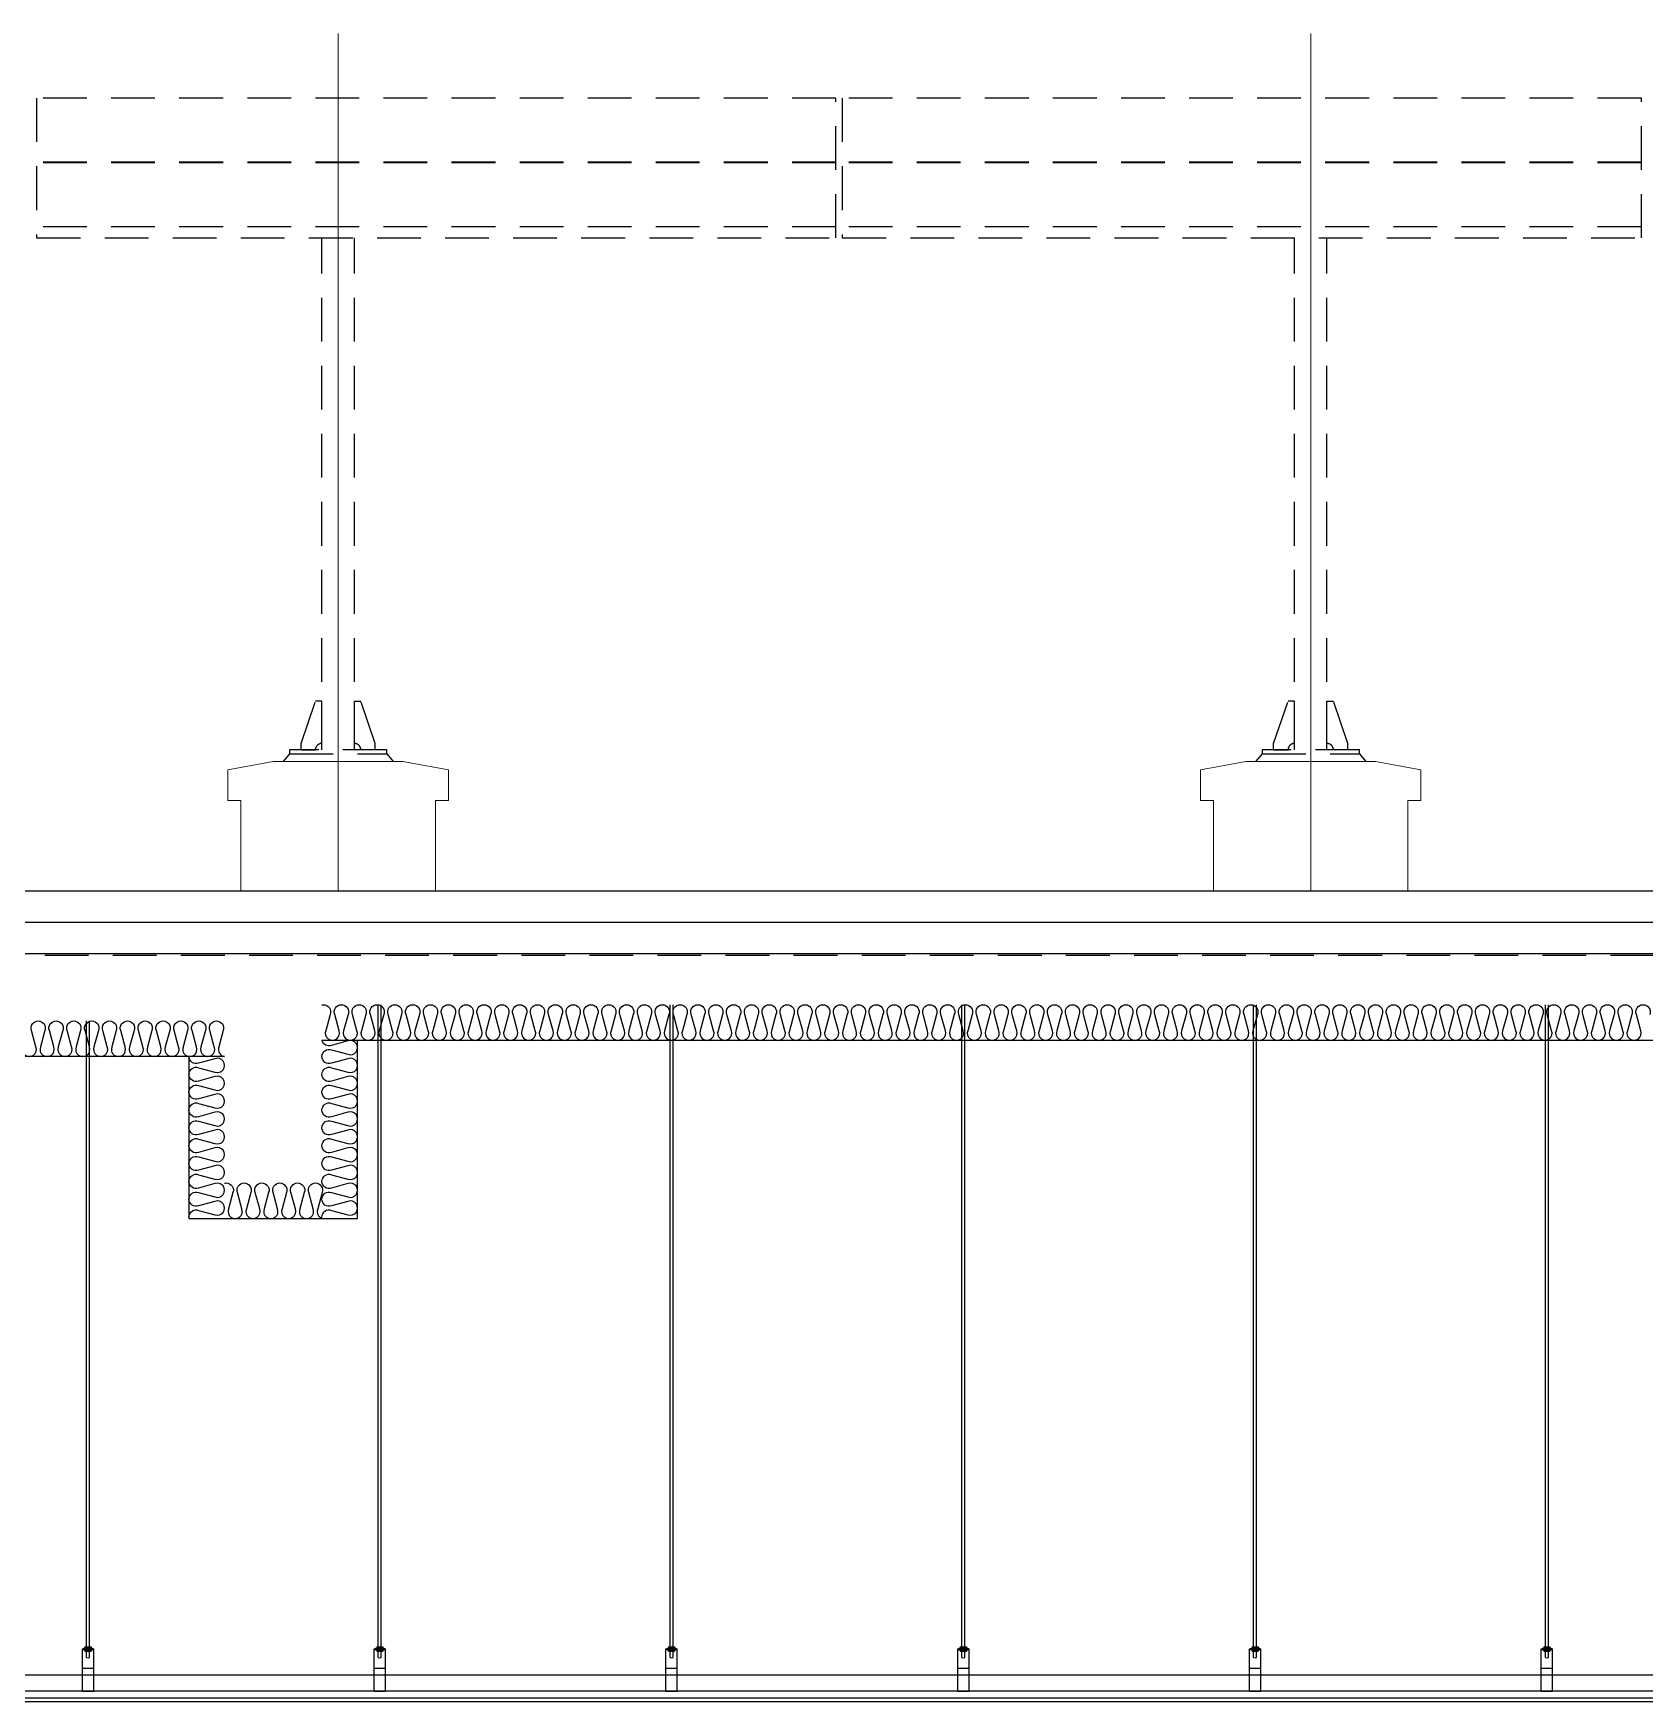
# Model space of a CAD drawing. Header units: millimetres. Extents: x 17311 to 801382, y -242618 to -104888.
# Drawn here: x 130205 to 135175, y -214108 to -208962 of the extents above; entities that cross this region are included whole.
import ezdxf

# ---------------------------------------------------------------- set-up
doc = ezdxf.new("R2010")
doc.units = ezdxf.units.MM
doc.header["$LTSCALE"] = 250
doc.linetypes.add('HID', pattern=[2.8, 1.8, -1])
for name, color, linetype in [('A-CEIL', 8, 'Continuous'), ('A-CEIL_EL', 8, 'Continuous'), ('A-FIN', 6, 'Continuous'), ('A-FIN-8', 8, 'Continuous'), ('A-HAT-WIREMESH', 9, 'g_mesh'), ('A-WP', 1, 'HID'), ('ISL', 251, 'Continuous'), ('S-ELE-5', 8, 'Continuous'), ('태양광 모듈', 5, 'Continuous')]:
    doc.layers.add(name, color=color, linetype=linetype)
doc.layers.add('A-ELE-9', color=9, linetype='Continuous', lineweight=5)
doc.layers.add('CEN', color=1, linetype='Continuous', lineweight=9)
doc.styles.add('Gdim', font='')
doc.styles.get('Gdim').set_extended_font_data('Dotum')
doc.linetypes.add('g_mesh', pattern='A,10,-0.8,["X",Gdim,S=0.6,R=0,X=-0.15,Y=-0.3],-0.8', length=11.6)

# ---------------------------------------------------------------- blocks, each defined once
blk = doc.blocks.new('A$C4d6b0558')
at = {"layer": 'A-ELE-9', "linetype": 'Continuous', "ltscale": 0.3, "elevation": 0}
for points in [[(4400, -750), (4400, -470), (4360, -470), (4360, -375.7), (4500, -350), (4900, -350), (5040, -375.7), (5040, -470), (5000, -470), (5000, -750)], [(7400, -750), (7400, -470), (7360, -470), (7360, -375.7), (7500, -350), (7900, -350), (8040, -375.7), (8040, -470), (8000, -470), (8000, -750)]]:
    blk.add_lwpolyline(points, dxfattribs=at)
at = {"layer": 'CEN'}
for p, q in [((4700, 1896.4), (4700, -750)), ((7700, 1896.4), (7700, -750))]:
    blk.add_line(p, q, dxfattribs=at)
at = {"layer": 'S-ELE-5', "linetype": 'HID', "ltscale": 0.3}
for p, q in [((4650, -314), (4650, 1265.5)), ((4750, -314), (4750, 1265.5)), ((7650, -314), (7650, 1265.5)), ((7750, -314), (7750, 1265.5)), ((4585.5, -294), (4630, -164)), ((4650, -164), (4630, -164)), ((4650, -294), (4650, -164)), ((4750, -294), (4750, -164)), ((4750, -164), (4770, -164)), ((4814.5, -294), (4770, -164)), ((7585.5, -294), (7630, -164)), ((7650, -164), (7630, -164)), ((7650, -294), (7650, -164)), ((7750, -294), (7750, -164)), ((7750, -164), (7770, -164)), ((7814.5, -294), (7770, -164)), ((4585.5, -314), (4585.5, -294)), ((4814.5, -314), (4814.5, -294)), ((7585.5, -314), (7585.5, -294)), ((7814.5, -314), (7814.5, -294)), ((4550, -326), (4530, -350)), ((4585.5, -314), (4630, -314)), ((4814.5, -314), (4770, -314)), ((4850, -326), (4870, -350)), ((7550, -326), (7530, -350)), ((7585.5, -314), (7630, -314)), ((7814.5, -314), (7770, -314)), ((7850, -326), (7870, -350))]:
    blk.add_line(p, q, dxfattribs=at)
at = {"layer": 'S-ELE-5', "linetype": 'HID', "ltscale": 0.3, "elevation": 0}
for points in [[(4550, -314), (4550, -326), (4850, -326), (4850, -314)], [(7550, -314), (7550, -326), (7850, -326), (7850, -314)]]:
    blk.add_lwpolyline(points, close=True, dxfattribs=at)
at = {"layer": 'S-ELE-5', "linetype": 'HID', "ltscale": 0.3}
for centre, start, end in [((4650, -314), 90, 180), ((4750, -314), 0, 90), ((7650, -314), 90, 180), ((7750, -314), 0, 90)]:
    blk.add_arc(centre, 20, start, end, dxfattribs=at)
at = {"layer": '태양광 모듈', "linetype": 'HID', "ltscale": 0.3}
for p, q in [((6235, 1499.5), (3770, 1499.5)), ((6235, 1496.9), (3770, 1496.9)), ((8720, 1499.5), (6255, 1499.5)), ((8720, 1496.9), (6255, 1496.9)), ((6235, 1300), (3770, 1300)), ((8720, 1300), (6255, 1300))]:
    blk.add_line(p, q, dxfattribs=at)
at = {"layer": '태양광 모듈', "linetype": 'HID', "ltscale": 0.3, "elevation": 0}
for points in [[(3770, 1696.4), (3770, 1265.5), (6235, 1265.5), (6235, 1696.4)], [(6255, 1696.4), (6255, 1265.5), (8720, 1265.5), (8720, 1696.4)]]:
    blk.add_lwpolyline(points, close=True, dxfattribs=at)

msp = doc.modelspace()

# ---------------------------------------------------------------- linework, layer by layer
at = {"layer": 'A-CEIL'}
for p, q in [((126577.8, -214096.4, 0), (141074.6, -214096.4, 0)), ((126577.8, -214108.4, 0), (141074.6, -214108.4, 0))]:
    msp.add_line(p, q, dxfattribs=at)
at = {"layer": 'A-CEIL_EL'}
for p, q in [((131269.3, -213972.6), (131269.3, -211958.4, 0)), ((131278.3, -213972.6), (131278.3, -211958.4, 0)), ((132169.3, -213972.6), (132169.3, -211958.4, 0)), ((132178.3, -213972.6), (132178.3, -211958.4, 0)), ((133069.3, -213972.6), (133069.3, -211958.4, 0)), ((133078.3, -213972.6), (133078.3, -211958.4, 0)), ((133969.3, -213972.6), (133969.3, -211958.4, 0)), ((133978.3, -213972.6), (133978.3, -211958.4, 0)), ((134869.3, -213972.6), (134869.3, -211958.4, 0)), ((134878.3, -213972.6), (134878.3, -211958.4, 0)), ((130369.3, -213972.6), (130369.3, -212008.4, 0)), ((130378.3, -213972.6), (130378.3, -212008.4, 0)), ((130356.3, -214076.6), (130356.3, -213945.4)), ((130356.3, -213945.4), (130391.3, -213945.4)), ((130356.3, -213946.6), (130391.3, -213946.6)), ((130360.3, -213943.9), (130387.2, -213943.9)), ((130360.3, -213943.9), (130360.3, -213945.4)), ((130360.3, -213946.6), (130360.3, -213948.1)), ((130360.3, -213948.1), (130387.2, -213948.1)), ((130364.2, -213938.9), (130383.3, -213938.9)), ((130364.2, -213938.9), (130364.2, -213943.9)), ((130364.2, -213948.1), (130364.2, -213953.1)), ((130364.2, -213953.1), (130383.3, -213953.1)), ((130369.3, -213972.6), (130369.3, -213953.1)), ((130378.3, -213972.6), (130378.3, -213953.1)), ((130383.3, -213938.9), (130383.3, -213943.9)), ((130383.3, -213948.1), (130383.3, -213953.1)), ((130387.2, -213943.9), (130387.2, -213945.4)), ((130387.2, -213946.6), (130387.2, -213948.1)), ((130391.3, -214076.6), (130391.3, -213945.4)), ((131256.3, -214076.6), (131256.3, -213945.4)), ((131256.3, -213945.4), (131291.3, -213945.4)), ((131256.3, -213946.6), (131291.3, -213946.6)), ((131260.3, -213943.9), (131287.2, -213943.9)), ((131260.3, -213943.9), (131260.3, -213945.4)), ((131260.3, -213946.6), (131260.3, -213948.1)), ((131260.3, -213948.1), (131287.2, -213948.1)), ((131264.2, -213938.9), (131283.3, -213938.9)), ((131264.2, -213938.9), (131264.2, -213943.9)), ((131264.2, -213948.1), (131264.2, -213953.1)), ((131264.2, -213953.1), (131283.3, -213953.1)), ((131269.3, -213972.6), (131269.3, -213953.1)), ((131278.3, -213972.6), (131278.3, -213953.1)), ((131283.3, -213938.9), (131283.3, -213943.9)), ((131283.3, -213948.1), (131283.3, -213953.1)), ((131287.2, -213943.9), (131287.2, -213945.4)), ((131287.2, -213946.6), (131287.2, -213948.1)), ((131291.3, -214076.6), (131291.3, -213945.4)), ((132156.3, -214076.6), (132156.3, -213945.4)), ((132156.3, -213945.4), (132191.3, -213945.4)), ((132156.3, -213946.6), (132191.3, -213946.6)), ((132160.3, -213943.9), (132187.2, -213943.9)), ((132160.3, -213943.9), (132160.3, -213945.4)), ((132160.3, -213946.6), (132160.3, -213948.1)), ((132160.3, -213948.1), (132187.2, -213948.1)), ((132164.2, -213938.9), (132183.3, -213938.9)), ((132164.2, -213938.9), (132164.2, -213943.9)), ((132164.2, -213948.1), (132164.2, -213953.1)), ((132164.2, -213953.1), (132183.3, -213953.1)), ((132169.3, -213972.6), (132169.3, -213953.1)), ((132178.3, -213972.6), (132178.3, -213953.1)), ((132183.3, -213938.9), (132183.3, -213943.9)), ((132183.3, -213948.1), (132183.3, -213953.1)), ((132187.2, -213943.9), (132187.2, -213945.4)), ((132187.2, -213946.6), (132187.2, -213948.1)), ((132191.3, -214076.6), (132191.3, -213945.4)), ((133056.3, -214076.6), (133056.3, -213945.4)), ((133056.3, -213945.4), (133091.3, -213945.4)), ((133056.3, -213946.6), (133091.3, -213946.6)), ((133060.3, -213943.9), (133087.2, -213943.9)), ((133060.3, -213943.9), (133060.3, -213945.4)), ((133060.3, -213946.6), (133060.3, -213948.1)), ((133060.3, -213948.1), (133087.2, -213948.1)), ((133064.2, -213938.9), (133083.3, -213938.9)), ((133064.2, -213938.9), (133064.2, -213943.9)), ((133064.2, -213948.1), (133064.2, -213953.1)), ((133064.2, -213953.1), (133083.3, -213953.1)), ((133069.3, -213972.6), (133069.3, -213953.1)), ((133078.3, -213972.6), (133078.3, -213953.1)), ((133083.3, -213938.9), (133083.3, -213943.9)), ((133083.3, -213948.1), (133083.3, -213953.1)), ((133087.2, -213943.9), (133087.2, -213945.4)), ((133087.2, -213946.6), (133087.2, -213948.1)), ((133091.3, -214076.6), (133091.3, -213945.4)), ((133956.3, -214076.6), (133956.3, -213945.4)), ((133956.3, -213945.4), (133991.3, -213945.4)), ((133956.3, -213946.6), (133991.3, -213946.6)), ((133960.3, -213943.9), (133987.2, -213943.9)), ((133960.3, -213943.9), (133960.3, -213945.4)), ((133960.3, -213946.6), (133960.3, -213948.1)), ((133960.3, -213948.1), (133987.2, -213948.1)), ((133964.2, -213938.9), (133983.3, -213938.9)), ((133964.2, -213938.9), (133964.2, -213943.9)), ((133964.2, -213948.1), (133964.2, -213953.1)), ((133964.2, -213953.1), (133983.3, -213953.1)), ((133969.3, -213972.6), (133969.3, -213953.1)), ((133978.3, -213972.6), (133978.3, -213953.1)), ((133983.3, -213938.9), (133983.3, -213943.9)), ((133983.3, -213948.1), (133983.3, -213953.1)), ((133987.2, -213943.9), (133987.2, -213945.4)), ((133987.2, -213946.6), (133987.2, -213948.1)), ((133991.3, -214076.6), (133991.3, -213945.4)), ((134856.3, -214076.6), (134856.3, -213945.4)), ((134856.3, -213945.4), (134891.3, -213945.4)), ((134856.3, -213946.6), (134891.3, -213946.6)), ((134860.3, -213943.9), (134887.2, -213943.9)), ((134860.3, -213943.9), (134860.3, -213945.4)), ((134860.3, -213946.6), (134860.3, -213948.1)), ((134860.3, -213948.1), (134887.2, -213948.1)), ((134864.2, -213938.9), (134883.3, -213938.9)), ((134864.2, -213938.9), (134864.2, -213943.9)), ((134864.2, -213948.1), (134864.2, -213953.1)), ((134864.2, -213953.1), (134883.3, -213953.1)), ((134869.3, -213972.6), (134869.3, -213953.1)), ((134878.3, -213972.6), (134878.3, -213953.1)), ((134883.3, -213938.9), (134883.3, -213943.9)), ((134883.3, -213948.1), (134883.3, -213953.1)), ((134887.2, -213943.9), (134887.2, -213945.4)), ((134887.2, -213946.6), (134887.2, -213948.1)), ((134891.3, -214076.6), (134891.3, -213945.4)), ((126597.7, -214025.4), (141054.7, -214025.4)), ((130356.3, -214004.9), (130391.3, -214004.9)), ((130356.3, -214025.4), (130391.3, -214025.4)), ((131256.3, -214004.9), (131291.3, -214004.9)), ((131256.3, -214025.4), (131291.3, -214025.4)), ((132156.3, -214004.9), (132191.3, -214004.9)), ((132156.3, -214025.4), (132191.3, -214025.4)), ((133056.3, -214004.9), (133091.3, -214004.9)), ((133056.3, -214025.4), (133091.3, -214025.4)), ((133956.3, -214004.9), (133991.3, -214004.9)), ((133956.3, -214025.4), (133991.3, -214025.4)), ((134856.3, -214004.9), (134891.3, -214004.9)), ((134856.3, -214025.4), (134891.3, -214025.4)), ((126597.7, -214075.4), (141054.7, -214075.4)), ((130356.3, -214075.4), (130391.3, -214075.4)), ((130356.3, -214076.6), (130391.3, -214076.6)), ((131256.3, -214075.4), (131291.3, -214075.4)), ((131256.3, -214076.6), (131291.3, -214076.6)), ((132156.3, -214075.4), (132191.3, -214075.4)), ((132156.3, -214076.6), (132191.3, -214076.6)), ((133056.3, -214075.4), (133091.3, -214075.4)), ((133056.3, -214076.6), (133091.3, -214076.6)), ((133956.3, -214075.4), (133991.3, -214075.4)), ((133956.3, -214076.6), (133991.3, -214076.6)), ((134856.3, -214075.4), (134891.3, -214075.4)), ((134856.3, -214076.6), (134891.3, -214076.6))]:
    msp.add_line(p, q, dxfattribs=at)
for centre in [(130373.8, -213961.1), (131273.8, -213961.1), (132173.8, -213961.1), (133073.8, -213961.1), (133973.8, -213961.1), (134873.8, -213961.1)]:
    msp.add_arc(centre, 12.4, 248.715, 291.285, dxfattribs=at)
at = {"layer": 'A-FIN'}
msp.add_line((153827.3, -211608.4), (126963.3, -211608.4), dxfattribs=at)
at = {"layer": 'A-FIN-8'}
msp.add_line((126463.5, -211800.4), (154327, -211800.4), dxfattribs=at)
at = {"layer": 'A-HAT-WIREMESH', "ltscale": 0.6}
msp.add_line((154337.3, -211704.4), (126453.3, -211704.4), dxfattribs=at)
at = {"layer": 'A-WP', "ltscale": 0.3}
msp.add_line((126460.4, -211805.4), (154330.1, -211805.4), dxfattribs=at)
at = {"layer": 'ISL', "elevation": 0}
for points in [[(131095.3, -211959, -0.057372), (131100.3, -211958.4, -0.524856), (131120.8, -211988.2), (131107.2, -212038.6, 1.449198), (131148.3, -212038.6), (131134.7, -211988.2, -0.524856), (131155.3, -211958.4, -0.524856), (131175.8, -211988.2), (131162.2, -212038.6, 1.449198), (131203.3, -212038.6), (131189.7, -211988.2, -0.524856), (131210.3, -211958.4, -0.524856), (131230.8, -211988.2), (131217.2, -212038.6, 1.449198), (131258.3, -212038.6), (131244.7, -211988.2, -0.524856), (131265.3, -211958.4, -0.524856), (131285.8, -211988.2), (131272.2, -212038.6, 1.449198), (131313.3, -212038.6), (131299.7, -211988.2, -0.524856), (131320.3, -211958.4, -0.524856), (131340.8, -211988.2), (131327.2, -212038.6, 1.449198), (131368.3, -212038.6), (131354.7, -211988.2, -0.524856), (131375.3, -211958.4, -0.524856), (131395.8, -211988.2), (131382.2, -212038.6, 1.449198), (131423.3, -212038.6), (131409.7, -211988.2, -0.524856), (131430.3, -211958.4, -0.524856), (131450.8, -211988.2), (131437.2, -212038.6, 1.449198), (131478.3, -212038.6), (131464.7, -211988.2, -0.524856), (131485.3, -211958.4, -0.524856), (131505.8, -211988.2), (131492.2, -212038.6, 1.449198), (131533.3, -212038.6), (131519.7, -211988.2, -0.524856), (131540.3, -211958.4, -0.524856), (131560.8, -211988.2), (131547.2, -212038.6, 1.449198), (131588.3, -212038.6), (131574.7, -211988.2, -0.524856), (131595.3, -211958.4, -0.524856), (131615.8, -211988.2), (131602.2, -212038.6, 1.449198), (131643.3, -212038.6), (131629.7, -211988.2, -0.524856), (131650.3, -211958.4, -0.524856), (131670.8, -211988.2), (131657.2, -212038.6, 1.449198), (131698.3, -212038.6), (131684.7, -211988.2, -0.524856), (131705.3, -211958.4, -0.524856), (131725.8, -211988.2), (131712.2, -212038.6, 1.449198), (131753.3, -212038.6), (131739.7, -211988.2, -0.524856), (131760.3, -211958.4, -0.524856), (131780.8, -211988.2), (131767.2, -212038.6, 1.449198), (131808.3, -212038.6), (131794.7, -211988.2, -0.524856), (131815.3, -211958.4, -0.524856), (131835.8, -211988.2), (131822.2, -212038.6, 1.449198), (131863.3, -212038.6), (131849.7, -211988.2, -0.524856), (131870.3, -211958.4, -0.524856), (131890.8, -211988.2), (131877.2, -212038.6, 1.449198), (131918.3, -212038.6), (131904.7, -211988.2, -0.524856), (131925.3, -211958.4, -0.524856), (131945.8, -211988.2), (131932.2, -212038.6, 1.449198), (131973.3, -212038.6), (131959.7, -211988.2, -0.524856), (131980.3, -211958.4, -0.524856), (132000.8, -211988.2), (131987.2, -212038.6, 1.449198), (132028.3, -212038.6), (132014.7, -211988.2, -0.524856), (132035.3, -211958.4, -0.524856), (132055.8, -211988.2), (132042.2, -212038.6, 0.524933), (132062.8, -212068.4, 0.524933), (132083.3, -212038.6), (132069.7, -211988.2, -0.524856), (132090.3, -211958.4, -0.524856), (132110.8, -211988.2), (132097.2, -212038.6, 1.449198), (132138.3, -212038.6), (132124.7, -211988.2, -0.524856), (132145.3, -211958.4, -0.524856), (132165.8, -211988.2), (132152.2, -212038.6, 1.449198), (132193.3, -212038.6), (132179.7, -211988.2, -0.524856), (132200.3, -211958.4, -0.524856), (132220.8, -211988.2), (132207.2, -212038.6, 1.449198), (132248.3, -212038.6), (132234.7, -211988.2, -0.524856), (132255.3, -211958.4, -0.524856), (132275.8, -211988.2), (132262.2, -212038.6, 1.449198), (132303.3, -212038.6), (132289.7, -211988.2, -0.524856), (132310.3, -211958.4, -0.524856), (132330.8, -211988.2), (132317.2, -212038.6, 1.449198), (132358.3, -212038.6), (132344.7, -211988.2, -0.524856), (132365.3, -211958.4, -0.524856), (132385.8, -211988.2), (132372.2, -212038.6, 1.449198), (132413.3, -212038.6), (132399.7, -211988.2, -0.524856), (132420.3, -211958.4, -0.524856), (132440.8, -211988.2), (132427.2, -212038.6, 1.449198), (132468.3, -212038.6), (132454.7, -211988.2, -0.524856), (132475.3, -211958.4, -0.524856), (132495.8, -211988.2), (132482.2, -212038.6, 1.449198), (132523.3, -212038.6), (132509.7, -211988.2, -0.524856), (132530.3, -211958.4, -0.524856), (132550.8, -211988.2), (132537.2, -212038.6, 1.449198), (132578.3, -212038.6), (132564.7, -211988.2, -0.524856), (132585.3, -211958.4, -0.524856), (132605.8, -211988.2), (132592.2, -212038.6, 1.449198), (132633.3, -212038.6), (132619.7, -211988.2, -0.524856), (132640.3, -211958.4, -0.524856), (132660.8, -211988.2), (132647.2, -212038.6, 1.449198), (132688.3, -212038.6), (132674.7, -211988.2, -0.524856), (132695.3, -211958.4, -0.524856), (132715.8, -211988.2), (132702.2, -212038.6, 1.449198), (132743.3, -212038.6), (132729.7, -211988.2, -0.524856), (132750.3, -211958.4, -0.524856), (132770.8, -211988.2), (132757.2, -212038.6, 1.449198), (132798.3, -212038.6), (132784.7, -211988.2, -0.524856), (132805.3, -211958.4, -0.524856), (132825.8, -211988.2), (132812.2, -212038.6, 1.449198), (132853.3, -212038.6), (132839.7, -211988.2, -0.524856), (132860.3, -211958.4, -0.524856), (132880.8, -211988.2), (132867.2, -212038.6, 1.449198), (132908.3, -212038.6), (132894.7, -211988.2, -0.524856), (132915.3, -211958.4, -0.524856), (132935.8, -211988.2), (132922.2, -212038.6, 1.449198), (132963.3, -212038.6), (132949.7, -211988.2, -0.524856), (132970.3, -211958.4, -0.524856), (132990.8, -211988.2), (132977.2, -212038.6, 1.449198), (133018.3, -212038.6), (133004.7, -211988.2, -0.524856), (133025.3, -211958.4, -0.524856), (133045.8, -211988.2), (133032.2, -212038.6, 1.449198), (133073.3, -212038.6), (133059.7, -211988.2, -0.524856), (133080.3, -211958.4, -0.524856), (133100.8, -211988.2), (133087.2, -212038.6, 1.449198), (133128.3, -212038.6), (133114.7, -211988.2, -0.524856), (133135.3, -211958.4, -0.524856), (133155.8, -211988.2), (133142.2, -212038.6, 1.449198), (133183.3, -212038.6), (133169.7, -211988.2, -0.524856), (133190.3, -211958.4, -0.524856), (133210.8, -211988.2), (133197.2, -212038.6, 1.449198), (133238.3, -212038.6), (133224.7, -211988.2, -0.524856), (133245.3, -211958.4, -0.524856), (133265.8, -211988.2), (133252.2, -212038.6, 1.449198), (133293.3, -212038.6), (133279.7, -211988.2, -0.524856), (133300.3, -211958.4, -0.524856), (133320.8, -211988.2), (133307.2, -212038.6, 1.449198), (133348.3, -212038.6), (133334.7, -211988.2, -0.524856), (133355.3, -211958.4, -0.524856), (133375.8, -211988.2), (133362.2, -212038.6, 1.449198), (133403.3, -212038.6), (133389.7, -211988.2, -0.524856), (133410.3, -211958.4, -0.524856), (133430.8, -211988.2), (133417.2, -212038.6, 1.449198), (133458.3, -212038.6), (133444.7, -211988.2, -0.524856), (133465.3, -211958.4, -0.524856), (133485.8, -211988.2), (133472.2, -212038.6, 1.449198), (133513.3, -212038.6), (133499.7, -211988.2, -0.524856), (133520.3, -211958.4, -0.524856), (133540.8, -211988.2), (133527.2, -212038.6, 1.449198), (133568.3, -212038.6), (133554.7, -211988.2, -0.524856), (133575.3, -211958.4, -0.524856), (133595.8, -211988.2), (133582.2, -212038.6, 1.449198), (133623.3, -212038.6), (133609.7, -211988.2, -0.524855), (133630.3, -211958.4, -0.524855), (133650.8, -211988.2), (133637.2, -212038.6, 1.449198), (133678.3, -212038.6), (133664.7, -211988.2, -0.524856), (133685.3, -211958.4, -0.524856), (133705.8, -211988.2), (133692.2, -212038.6, 1.449198), (133733.3, -212038.6), (133719.7, -211988.2, -0.524856), (133740.3, -211958.4, -0.524856), (133760.8, -211988.2), (133747.2, -212038.6, 1.449198), (133788.3, -212038.6), (133774.7, -211988.2, -0.524856), (133795.3, -211958.4, -0.524856), (133815.8, -211988.2), (133802.2, -212038.6, 1.449198), (133843.3, -212038.6), (133829.7, -211988.2, -0.524856), (133850.3, -211958.4, -0.524856), (133870.8, -211988.2), (133857.2, -212038.6, 1.449198), (133898.3, -212038.6), (133884.7, -211988.2, -0.524856), (133905.3, -211958.4, -0.524856), (133925.8, -211988.2), (133912.2, -212038.6, 1.449198), (133953.3, -212038.6), (133939.7, -211988.2, -0.524856), (133960.3, -211958.4, -0.524856), (133980.8, -211988.2), (133967.2, -212038.6, 1.449198), (134008.3, -212038.6), (133994.7, -211988.2, -0.524856), (134015.3, -211958.4, -0.524856), (134035.8, -211988.2), (134022.2, -212038.6, 1.449198), (134063.3, -212038.6), (134049.7, -211988.2, -0.524856), (134070.3, -211958.4, -0.524856), (134090.8, -211988.2), (134077.2, -212038.6, 1.449198), (134118.3, -212038.6), (134104.7, -211988.2, -0.524856), (134125.3, -211958.4, -0.524856), (134145.8, -211988.2), (134132.2, -212038.6, 1.449198), (134173.3, -212038.6), (134159.7, -211988.2, -0.524856), (134180.3, -211958.4, -0.524856), (134200.8, -211988.2), (134187.2, -212038.6, 1.449198), (134228.3, -212038.6), (134214.7, -211988.2, -0.524856), (134235.3, -211958.4, -0.524856), (134255.8, -211988.2), (134242.2, -212038.6, 1.449198), (134283.3, -212038.6), (134269.7, -211988.2, -0.524856), (134290.3, -211958.4, -0.524856), (134310.8, -211988.2), (134297.2, -212038.6, 1.449198), (134338.3, -212038.6), (134324.7, -211988.2, -0.524856), (134345.3, -211958.4, -0.524856), (134365.8, -211988.2), (134352.2, -212038.6, 1.449198), (134393.3, -212038.6), (134379.7, -211988.2, -0.524856), (134400.3, -211958.4, -0.524856), (134420.8, -211988.2), (134407.2, -212038.6, 1.449198), (134448.3, -212038.6), (134434.7, -211988.2, -0.524856), (134455.3, -211958.4, -0.524856), (134475.8, -211988.2), (134462.2, -212038.6, 1.449198), (134503.3, -212038.6), (134489.7, -211988.2, -0.524856), (134510.3, -211958.4, -0.524856), (134530.8, -211988.2), (134517.2, -212038.6, 1.449198), (134558.3, -212038.6), (134544.7, -211988.2, -0.524856), (134565.3, -211958.4, -0.524856), (134585.8, -211988.2), (134572.2, -212038.6, 1.449198), (134613.3, -212038.6), (134599.7, -211988.2, -0.524856), (134620.3, -211958.4, -0.524856), (134640.8, -211988.2), (134627.2, -212038.6, 1.449198), (134668.3, -212038.6), (134654.7, -211988.2, -0.524856), (134675.3, -211958.4, -0.524856), (134695.8, -211988.2), (134682.2, -212038.6, 1.449198), (134723.3, -212038.6), (134709.7, -211988.2, -0.524856), (134730.3, -211958.4, -0.524856), (134750.8, -211988.2), (134737.2, -212038.6, 1.449198), (134778.3, -212038.6), (134764.7, -211988.2, -0.524856), (134785.3, -211958.4, -0.524856), (134805.8, -211988.2), (134792.2, -212038.6, 1.449198), (134833.3, -212038.6), (134819.7, -211988.2, -0.524856), (134840.3, -211958.4, -0.524856), (134860.8, -211988.2), (134847.2, -212038.6, 1.449198), (134888.3, -212038.6), (134874.7, -211988.2, -0.524856), (134895.3, -211958.4, -0.524856), (134915.8, -211988.2), (134902.2, -212038.6, 1.449198), (134943.3, -212038.6), (134929.7, -211988.2, -0.524856), (134950.3, -211958.4, -0.524856), (134970.8, -211988.2), (134957.2, -212038.6, 1.449198), (134998.3, -212038.6), (134984.7, -211988.2, -0.524856), (135005.3, -211958.4, -0.524856), (135025.8, -211988.2), (135012.2, -212038.6, 1.449198), (135053.3, -212038.6), (135039.7, -211988.2, -0.524856), (135060.3, -211958.4, -0.524856), (135080.8, -211988.2), (135067.2, -212038.6, 1.449198), (135108.3, -212038.6), (135094.7, -211988.2, -0.524856), (135115.3, -211958.4, -0.524856), (135135.8, -211988.2), (135122.2, -212038.6, 1.449198), (135163.3, -212038.6), (135149.7, -211988.2, -0.524856), (135170.3, -211958.4, -0.524856), (135190.8, -211988.2)], [(130172.2, -212088.6, 1.449198), (130213.3, -212088.6), (130199.7, -212038.2, -0.524856), (130220.3, -212008.4, -0.524856), (130240.8, -212038.2), (130227.2, -212088.6, 1.449198), (130268.3, -212088.6), (130254.7, -212038.2, -0.524856), (130275.3, -212008.4, -0.524856), (130295.8, -212038.2), (130282.2, -212088.6, 1.449198), (130323.3, -212088.6), (130309.7, -212038.2, -0.524856), (130330.3, -212008.4, -0.524856), (130350.8, -212038.2), (130337.2, -212088.6, 1.449198), (130378.3, -212088.6), (130364.7, -212038.2, -0.524856), (130385.3, -212008.4, -0.524856), (130405.8, -212038.2), (130392.2, -212088.6, 1.449198), (130433.3, -212088.6), (130419.7, -212038.2, -0.524856), (130440.3, -212008.4, -0.524856), (130460.8, -212038.2), (130447.2, -212088.6, 1.449198), (130488.3, -212088.6), (130474.7, -212038.2, -0.524855), (130495.3, -212008.4, -0.524855), (130515.8, -212038.2), (130502.2, -212088.6, 1.449198), (130543.3, -212088.6), (130529.7, -212038.2, -0.524856), (130550.3, -212008.4, -0.524856), (130570.8, -212038.2), (130557.2, -212088.6, 1.449198), (130598.3, -212088.6), (130584.7, -212038.2, -0.524856), (130605.3, -212008.4, -0.524856), (130625.8, -212038.2), (130612.2, -212088.6, 1.449198), (130653.3, -212088.6), (130639.7, -212038.2, -0.524856), (130660.3, -212008.4, -0.524856), (130680.8, -212038.2), (130667.2, -212088.6, 1.449198), (130708.3, -212088.6), (130694.7, -212038.2, -0.524856), (130715.3, -212008.4, -0.524856), (130735.8, -212038.2), (130722.2, -212088.6, 1.449198), (130763.3, -212088.6), (130749.7, -212038.2, -0.524856), (130770.3, -212008.4, -0.524856), (130790.8, -212038.2), (130777.2, -212088.6, 0.489145), (130795.3, -212118.3, 0.489145)], [(131095.8, -212618.4, -0.057372), (131095.3, -212613.4, -0.524856), (131125.1, -212592.8), (131175.4, -212606.5, 1.449198), (131175.4, -212565.3), (131125.1, -212579, -0.524856), (131095.3, -212558.4, -0.524856), (131125.1, -212537.8), (131175.4, -212551.5, 1.449198), (131175.4, -212510.3), (131125.1, -212524, -0.524856), (131095.3, -212503.4, -0.524856), (131125.1, -212482.8), (131175.4, -212496.5, 1.449198), (131175.4, -212455.3), (131125.1, -212469, -0.524856), (131095.3, -212448.4, -0.524856), (131125.1, -212427.8), (131175.4, -212441.5, 1.449198), (131175.4, -212400.3), (131125.1, -212414, -0.524856), (131095.3, -212393.4, -0.524856), (131125.1, -212372.8), (131175.4, -212386.5, 1.449198), (131175.4, -212345.3), (131125.1, -212359, -0.524856), (131095.3, -212338.4, -0.524856), (131125.1, -212317.8), (131175.4, -212331.5, 1.449198), (131175.4, -212290.3), (131125.1, -212304, -0.524856), (131095.3, -212283.4, -0.524856), (131125.1, -212262.8), (131175.4, -212276.5, 1.449198), (131175.4, -212235.3), (131125.1, -212249, -0.524856), (131095.3, -212228.4, -0.524856), (131125.1, -212207.8), (131175.4, -212221.5, 1.449198), (131175.4, -212180.3), (131125.1, -212194, -0.524856), (131095.3, -212173.4, -0.524856), (131125.1, -212152.8), (131175.4, -212166.5, 1.449198), (131175.4, -212125.3), (131125.1, -212139, -0.524856), (131095.3, -212118.4, -0.524856), (131125.1, -212097.8), (131175.4, -212111.5, 1.449198), (131175.4, -212070.3), (131125.1, -212084, -0.453818), (131095.8, -212068.4, -0.453818)], [(130685.8, -212618.4, -0.057372), (130685.3, -212613.4, -0.524856), (130715.1, -212592.8), (130765.4, -212606.5, 1.449198), (130765.4, -212565.3), (130715.1, -212579, -0.524856), (130685.3, -212558.4, -0.524856), (130715.1, -212537.8), (130765.4, -212551.5, 1.449198), (130765.4, -212510.3), (130715.1, -212524, -0.524856), (130685.3, -212503.4, -0.524856), (130715.1, -212482.8), (130765.4, -212496.5, 1.449198), (130765.4, -212455.3), (130715.1, -212469, -0.524856), (130685.3, -212448.4, -0.524856), (130715.1, -212427.8), (130765.4, -212441.5, 1.449198), (130765.4, -212400.3), (130715.1, -212414, -0.524856), (130685.3, -212393.4, -0.524856), (130715.1, -212372.8), (130765.4, -212386.5, 1.449198), (130765.4, -212345.3), (130715.1, -212359, -0.524856), (130685.3, -212338.4, -0.524856), (130715.1, -212317.8), (130765.4, -212331.5, 1.449198), (130765.4, -212290.3), (130715.1, -212304, -0.524856), (130685.3, -212283.4, -0.524856), (130715.1, -212262.8), (130765.4, -212276.5, 1.449198), (130765.4, -212235.3), (130715.1, -212249, -0.524856), (130685.3, -212228.4, -0.524856), (130715.1, -212207.8), (130765.4, -212221.5, 1.449198), (130765.4, -212180.3), (130715.1, -212194, -0.524856), (130685.3, -212173.4, -0.524856), (130715.1, -212152.8), (130765.4, -212166.5, 1.449198), (130765.4, -212125.3), (130715.1, -212139, -0.524856), (130685.3, -212118.4)], [(130795.3, -212509, -0.057372), (130800.3, -212508.4, -0.524856), (130820.8, -212538.2), (130807.2, -212588.6, 1.449198), (130848.3, -212588.6), (130834.7, -212538.2, -0.524856), (130855.3, -212508.4, -0.524856), (130875.8, -212538.2), (130862.2, -212588.6, 1.449198), (130903.3, -212588.6), (130889.7, -212538.2, -0.524856), (130910.3, -212508.4, -0.524856), (130930.8, -212538.2), (130917.2, -212588.6, 1.449198), (130958.3, -212588.6), (130944.7, -212538.2, -0.524856), (130965.3, -212508.4, -0.524856), (130985.8, -212538.2), (130972.2, -212588.6, 1.449198), (131013.3, -212588.6), (130999.7, -212538.2, -0.524856), (131020.3, -212508.4, -0.524856), (131040.8, -212538.2), (131027.2, -212588.6, 1.449198), (131068.3, -212588.6), (131054.7, -212538.2, -0.524856), (131075.3, -212508.4, -0.524856), (131095.8, -212538.2), (131082.2, -212588.6, 0.418593), (131095.3, -212617.1, 0.418593)]]:
    msp.add_lwpolyline(points, format="xyb", dxfattribs=at)
for points in [[(130685.3, -212118.4), (130685.3, -212618.4), (131205.3, -212618.4), (131205.3, -212068.4)], [(137635.3, -212068.4), (131095.3, -212068.4)], [(130795.3, -212118.4), (127705.3, -212118.4)]]:
    msp.add_lwpolyline(points, dxfattribs=at)

# ---------------------------------------------------------------- block references
at = {"layer": '태양광 모듈'}
msp.add_blockref('A$C4d6b0558', (126445.3, -210858.4), dxfattribs=at)

doc.saveas('drawing.dxf')
